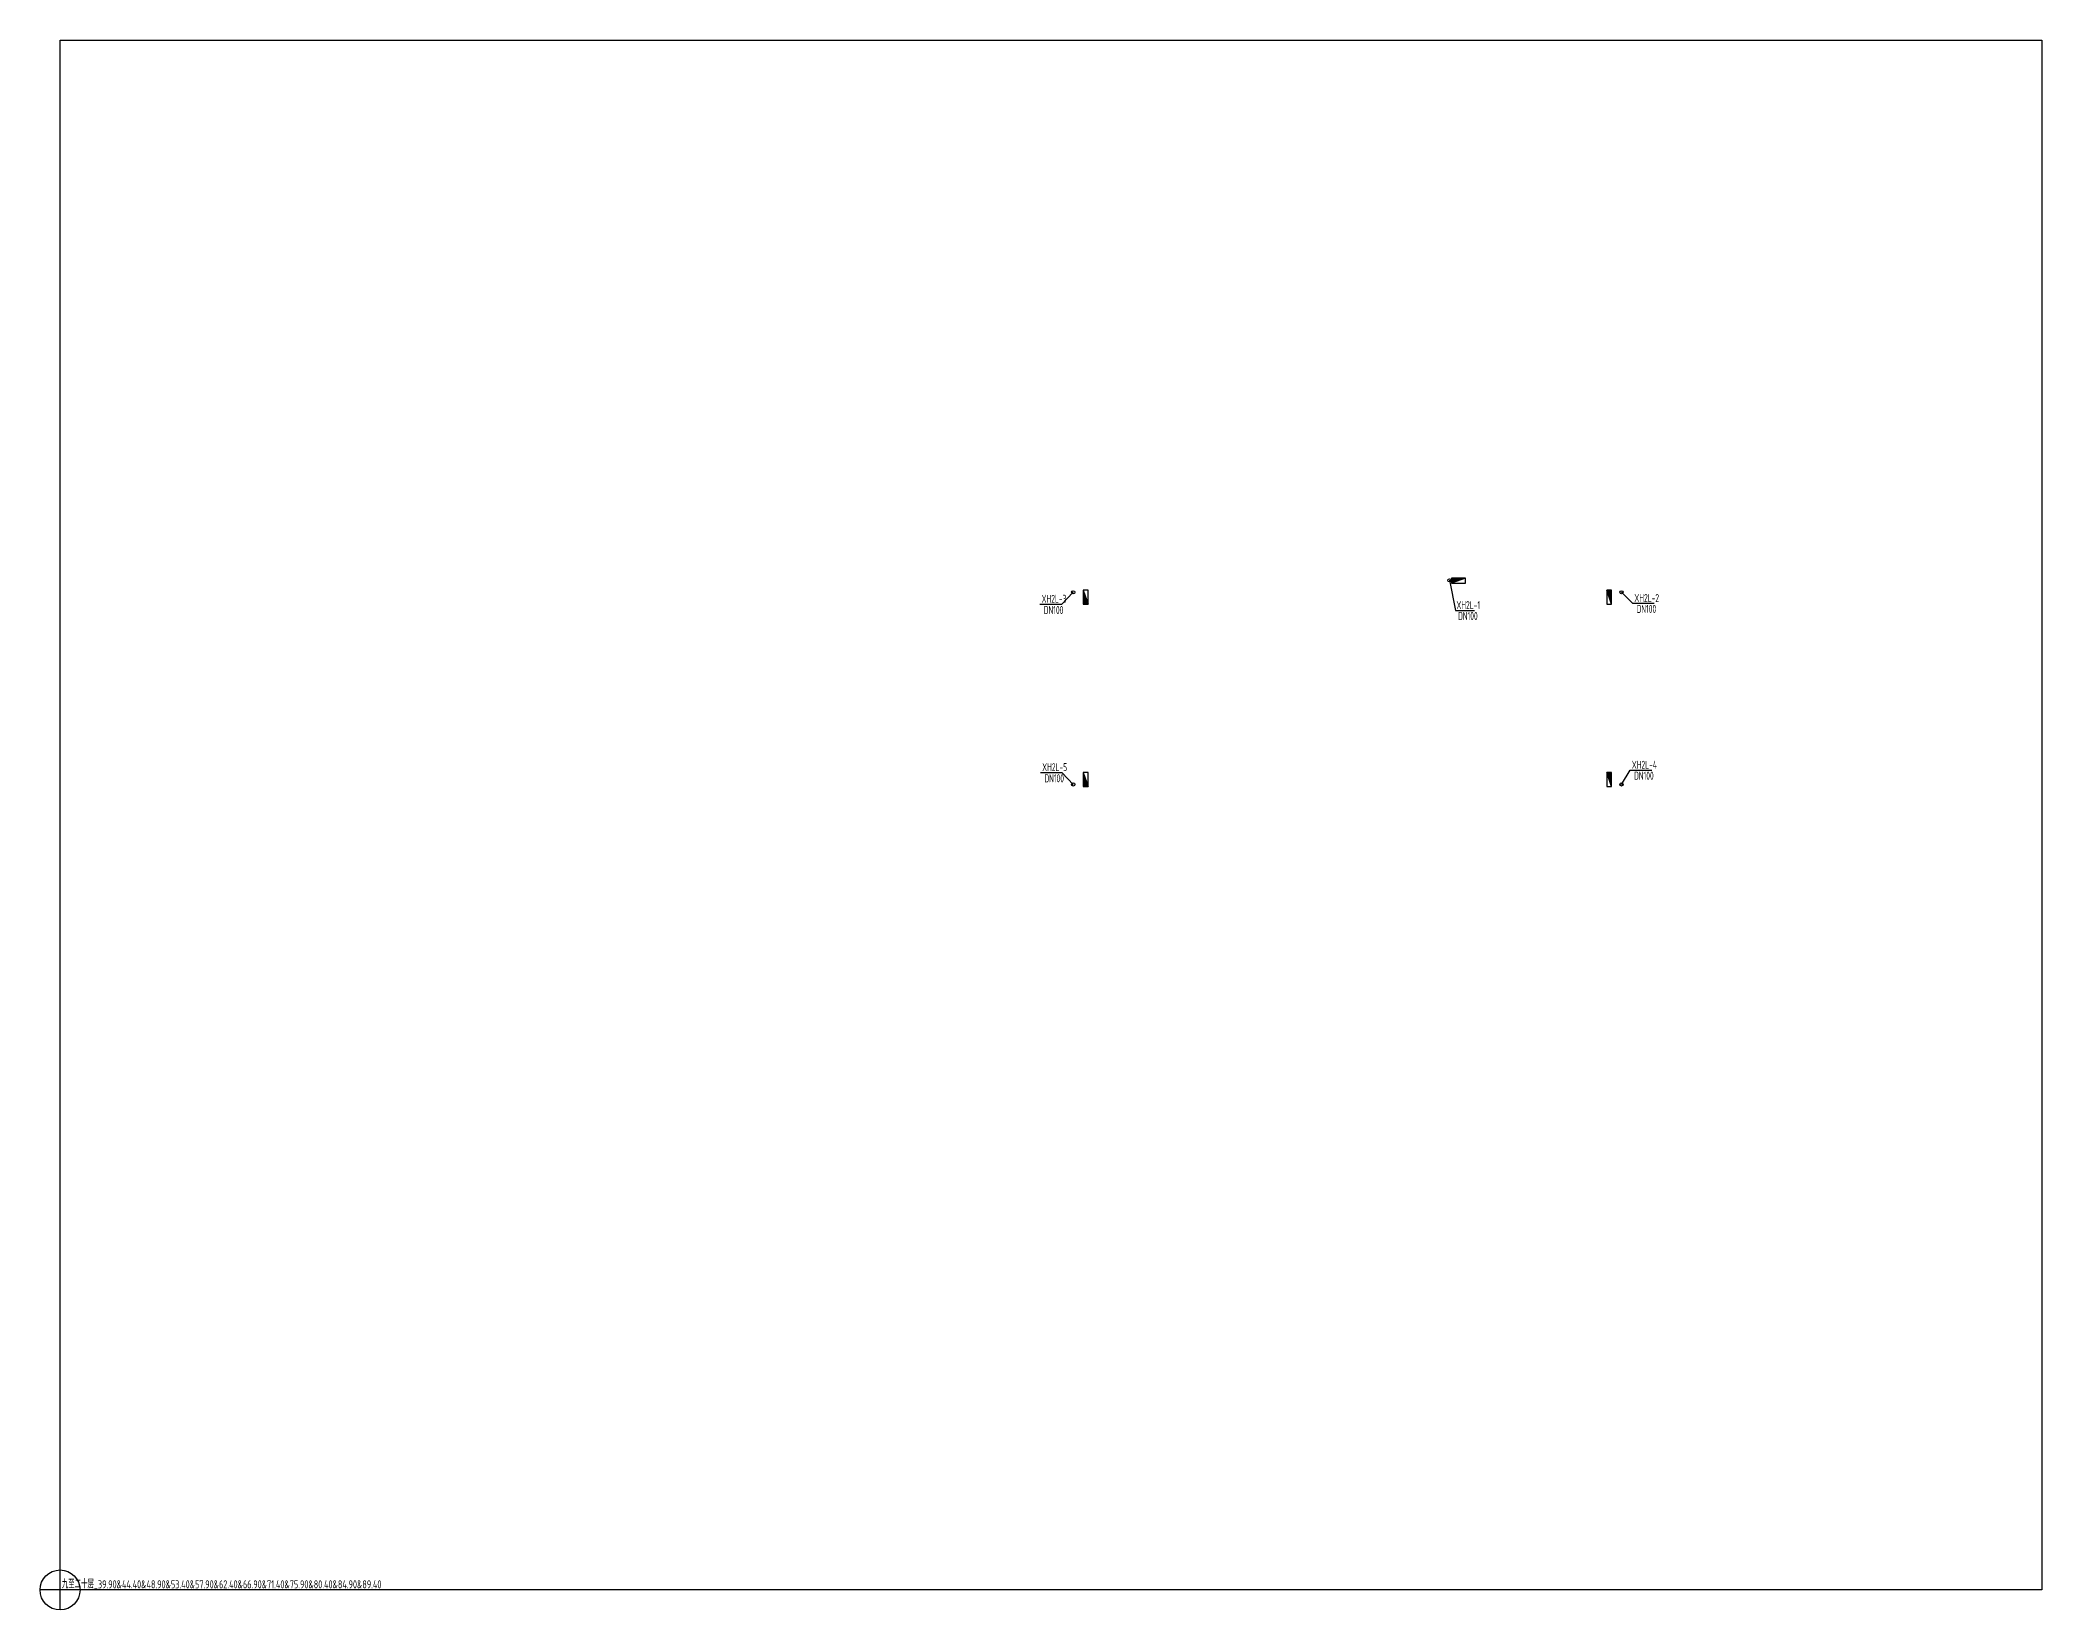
# Model space of a CAD drawing. Header units: millimetres. Extents: x 1069176 to 1169230, y -254879 to 655325.
# Drawn here: x 1069176 to 1169230, y 482771 to 561225 of the extents above; entities that cross this region are included whole.
import ezdxf

# ---------------------------------------------------------------- set-up
doc = ezdxf.new("R2010")
doc.units = ezdxf.units.MM
doc.header["$LTSCALE"] = 1000
doc.layers.get('0').update_dxf_attribs({"linetype": 'CONTINUOUS'})
for name, color, linetype in [('DIM_消防', 3, 'CONTINUOUS'), ('EQUIP_消火栓', 7, 'CONTINUOUS'), ('S-J_配件', 31, 'CONTINUOUS'), ('VPIPE-消防', 1, 'CONTINUOUS')]:
    doc.layers.add(name, color=color, linetype=linetype)
doc.styles.add('_TWT_PIPEDN', font='GBENOR', dxfattribs={"width": 0.8, "height": 4, "bigfont": 'GBCBIG'})
doc.styles.add('_TWT_SERIAL', font='GBENOR', dxfattribs={"width": 0.8, "height": 4, "bigfont": 'GBCBIG'})

# ---------------------------------------------------------------- blocks, each defined once
blk = doc.blocks.new('$TwtSys$00000434')
for p, q in [((-0.5, 0.5), (-0.5, -0.5)), ((-0.5, -0.5), (0.5, 0.5)), ((0.5, 0.5), (-0.5, 0.5)), ((0.5, -0.5), (0.5, 0.5)), ((-0.5, -0.5), (0.5, -0.5))]:
    blk.add_line(p, q)
blk.add_solid([(0.5, -0.5), (0.5, 0.5), (-0.5, -0.5)])
blk = doc.blocks.new('Floorbase')
for p, q in [((0, 0), (-1000, 0)), ((0, -1000), (0, 0))]:
    blk.add_line(p, q)
blk.add_circle((0, 0), 1000)
at = {"style": '_TWT_PIPEDN', "width": 0.8}
blk.add_attdef('Elevation', (92, 81), '', height=400, dxfattribs=at)

msp = doc.modelspace()

# ---------------------------------------------------------------- linework, layer by layer
at = {"layer": 'DIM_消防'}
for p, q in [((1120815, 533627), (1120224, 533024)), ((1139615, 534227), (1139917, 532724)), ((1148215, 533627, -3000), (1148772, 533078, -3000)), ((1120224, 533024), (1119144, 533024)), ((1139917, 532724), (1140866, 532724)), ((1148772, 533078, -3000), (1149852, 533078, -3000)), ((1120255, 524612), (1119175, 524612)), ((1120815, 524027), (1120255, 524612)), ((1148215, 524027), (1148648, 524744)), ((1148648, 524744), (1149728, 524744))]:
    msp.add_line(p, q, dxfattribs=at)
at = {"layer": 'S-J_配件'}
msp.add_lwpolyline([(1070176, 561225), (1169230, 561225), (1169230, 483771), (1070176, 483771)], close=True, dxfattribs=at)
at = {"layer": 'VPIPE-消防'}
for centre in [(1139615, 534227), (1120815, 533627), (1148215, 533627), (1120815, 524027), (1148215, 524027)]:
    msp.add_circle(centre, 80, dxfattribs=at)

# ---------------------------------------------------------------- block references
at = {"layer": 'EQUIP_消火栓', "xscale": 700, "yscale": 240, "zscale": 700}
for p, rotation in [((1140065, 534207), 180), ((1121435, 533377), 270), ((1147595, 533377), 89.99999999999997), ((1121435, 524277), 270), ((1147595, 524277), 89.99999999999999)]:
    msp.add_blockref('$TwtSys$00000434', p, dxfattribs=dict(at, rotation=rotation))
at = {"layer": 'S-J_配件'}
msp.add_blockref('Floorbase', (1070176, 483771), dxfattribs=at).add_auto_attribs({'Elevation': '九至二十层_39.90&44.40&48.90&53.40&57.90&62.40&66.90&71.40&75.90&80.40&84.90&89.40'})

# ---------------------------------------------------------------- texts
at = {"layer": 'DIM_消防', "color": 7, "style": '_TWT_SERIAL', "width": 0.64}
for s, p in [('XH2L-3', (1119232, 533101)), ('XH2L-2', (1148858, 533141, -3000)), ('DN100', (1119343, 532544)), ('XH2L-1', (1139965, 532787)), ('DN100', (1140050, 532244)), ('DN100', (1148971, 532598, -3000)), ('XH2L-5', (1119262, 524689)), ('DN100', (1119373, 524132)), ('XH2L-4', (1148730, 524807)), ('DN100', (1148847, 524264))]:
    msp.add_text(s, height=400, dxfattribs=at).set_placement(p)

doc.saveas('drawing.dxf')
